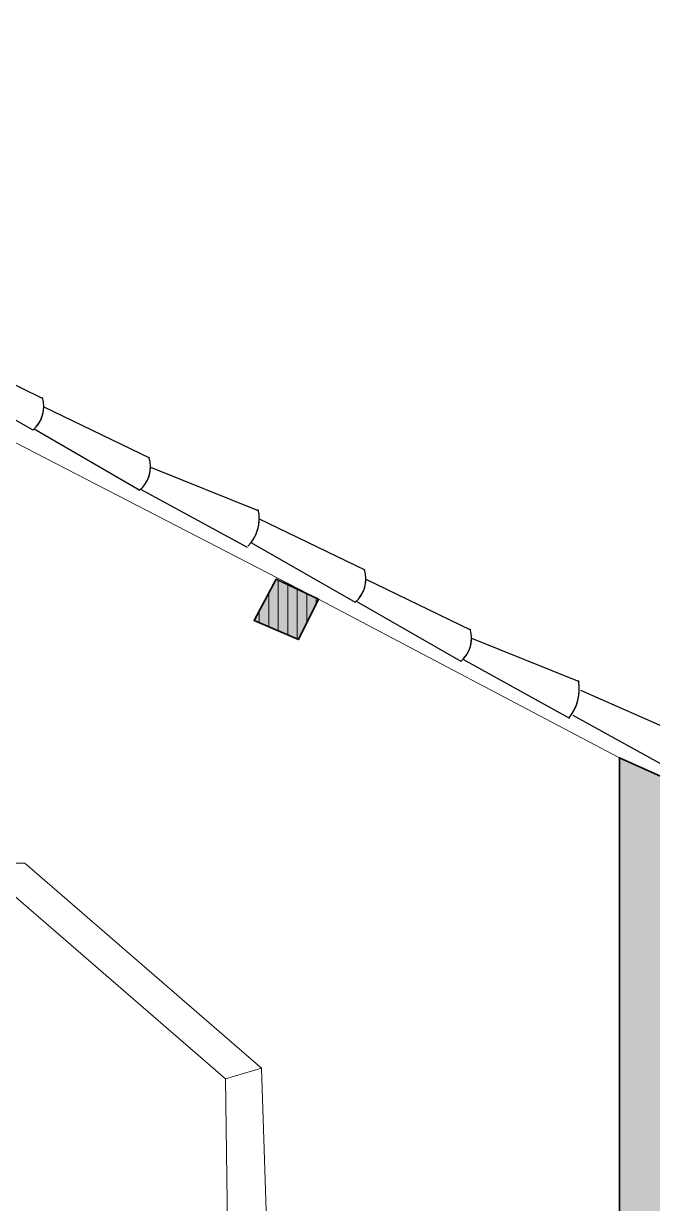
# Model space of a CAD drawing. Header units: millimetres. Extents: x 547603 to 562803, y -796635 to -788200.
# Drawn here: x 555346 to 557238, y -791940 to -788391 of the extents above; entities that cross this region are included whole.
import ezdxf

# ---------------------------------------------------------------- set-up
doc = ezdxf.new("R2010")
doc.units = ezdxf.units.MM
for name, color, linetype, lineweight in [('A-ALV-___-___-EXI', 250, 'Continuous', 35), ('A-COB-___-___-EXI', 250, 'Continuous', 25), ('A-ESC-___-___-EXI', 250, 'Continuous', 25)]:
    doc.layers.add(name, color=color, linetype=linetype, lineweight=lineweight)

msp = doc.modelspace()

# ---------------------------------------------------------------- hatches: boundary and pattern name
at = {"layer": 'A-ALV-___-___-EXI'}
h = msp.add_hatch(color=11, dxfattribs=at)
h.paths.add_polyline_path([(557138.8, -794600.1), (557539.2, -794597), (557539.2, -790968), (557739.4, -790955.3), (557748.9, -790872.7), (557138.8, -790599.4), (557138.8, -792536.9)])
h.paths.add_polyline_path([(548333.4, -794600.1), (548771.6, -794597), (548749.7, -791937.2), (548695.7, -791937.2), (548702, -790634.4), (548063.3, -790917.2), (548063.3, -791006.2), (548193.6, -791006.2), (548193.6, -791095.1), (548301.6, -791095.1), (548314.7, -792536.9)])
at = {"layer": 'A-COB-___-___-EXI', "true_color": 0xc19a82, "transparency": 33554636}
h = msp.add_hatch(color=33, dxfattribs=at)
h.paths.add_polyline_path([(549687.1, -790303.9), (549823.7, -790240.3), (549753.8, -790103.7), (549620.4, -790173.6)])
h.paths.add_polyline_path([(556172.8, -790243.5), (556233.1, -790122.8), (556106, -790062.4), (556039.3, -790186.3)])
h.paths.add_polyline_path([(550754.8, -789738.3), (550894.6, -789658.8), (550831.1, -789534.9), (550681.7, -789608)])
h.paths.add_polyline_path([(555089.2, -789703.3), (555168.6, -789573), (555025.6, -789487.2), (554943, -789630.2)])
h.paths.add_polyline_path([(551828.9, -789172.6), (551949.6, -789093.2), (551886.1, -788982), (551755.8, -789048.7)])
h.paths.add_polyline_path([(553983.3, -789137.7), (554066, -788994.7), (553954.7, -788921.6), (553868.9, -789067.8)])
h.paths.add_polyline_path([(552937.9, -788575.2), (553030, -788508.5), (552934.7, -788390.9), (552845.7, -788467.2)])

# ---------------------------------------------------------------- linework, layer by layer
at = {"layer": 'A-ALV-___-___-EXI'}
msp.add_lwpolyline([(557138.8, -794600.1), (557539.2, -794597), (557539.2, -790968), (557739.4, -790955.3), (557748.9, -790872.7), (557138.8, -790599.4)], close=True, dxfattribs=at)
at = {"layer": 'A-COB-___-___-EXI', "color": 28, "lineweight": 25}
for p, q in [((555089.2, -789363.3), (555403.8, -789519)), ((555375.2, -789614.3), (555063.7, -789436.4)), ((555406.9, -789544.4), (555724.7, -789697)), ((555696.1, -789795.5), (555378.3, -789611.2)), ((555727.9, -789725.6), (556052, -789855.8)), ((556020.2, -789967.1), (555699.3, -789792.3)), ((556055.2, -789881.3), (556373, -790033.8)), ((556344.4, -790132.3), (556032.9, -789954.4)), ((556376.1, -790062.4), (556690.7, -790214.9)), ((556662.1, -790310.3), (556347.5, -790129.1)), ((556693.9, -790240.3), (557018, -790370.6)), ((556989.4, -790481.9), (556668.5, -790303.9)), ((557021.2, -790396.1), (557367.6, -790548.6)), ((557339, -790659.8), (556999, -790472.3))]:
    msp.add_line(p, q, dxfattribs=at)
at = {"layer": 'A-COB-___-___-EXI', "color": 253, "lineweight": 9}
for p, q in [((556112.4, -790217.6), (556112.4, -790065.6)), ((556083.8, -790205.4), (556083.8, -790103.7)), ((556141, -790229.9), (556141, -790079)), ((556169.6, -790240.3), (556169.6, -790094.2)), ((556198.2, -790189.5), (556198.2, -790106.9)), ((556226.8, -790132.3), (556226.8, -790122.8))]:
    msp.add_line(p, q, dxfattribs=at)
at = {"layer": 'A-COB-___-___-EXI', "color": 38, "lineweight": 15, "flags": 128}
msp.add_lwpolyline([(557138.8, -790599.4), (556233.1, -790122.8), (555168.6, -789573), (555023.4, -789491)], dxfattribs=at)
at = {"layer": 'A-COB-___-___-EXI'}
msp.add_lwpolyline([(556039.3, -790186.3), (556172.8, -790243.5), (556233.1, -790122.8), (556106, -790062.4), (556039.3, -790186.3)], dxfattribs=at)
at = {"layer": 'A-COB-___-___-EXI', "color": 23, "lineweight": 35, "flags": 128}
msp.add_lwpolyline([(556172.8, -790243.5), (556039.3, -790186.3), (556106, -790062.4), (556233.1, -790122.8)], close=True, dxfattribs=at)
at = {"layer": 'A-COB-___-___-EXI', "color": 253, "lineweight": 9}
msp.add_lwpolyline([(556055.2, -790192.7), (556055.2, -790156.8), (556055.2, -790154.5)], dxfattribs=at)
at = {"layer": 'A-COB-___-___-EXI', "color": 28, "lineweight": 25}
for points in [[(555374.4, -789613.8), (555402.4, -789589.7), (555413.6, -789551.4), (555403, -789516.1)], [(555377.3, -789611.3), (555396.1, -789593.6), (555406.9, -789568.8), (555406.9, -789542.8)], [(555695.3, -789794.9), (555723.4, -789770.8), (555734.5, -789732.6), (555723.9, -789697.2)], [(555698.2, -789792.4), (555717, -789774.7), (555727.9, -789749.9), (555727.9, -789724)], [(556020.8, -789963.5), (556049.4, -789934.4), (556061.3, -789892.7), (556052.3, -789853)], [(556031.4, -789951), (556047, -789930.4), (556055.2, -789905.4), (556055.2, -789879.7)], [(556343.6, -790131.8), (556371.6, -790107.6), (556382.8, -790069.4), (556372.2, -790034)], [(556346.5, -790129.3), (556365.3, -790111.5), (556376.1, -790086.8), (556376.1, -790060.8)], [(556661.3, -790309.7), (556689.4, -790285.6), (556700.5, -790247.3), (556689.9, -790212)], [(556668.5, -790302.9), (556684.9, -790285.5), (556693.9, -790262.6), (556693.9, -790238.8)], [(556987.3, -790479.2), (557012.5, -790447.6), (557022.8, -790406.8), (557015.9, -790367.1)], [(556995.5, -790467.9), (557010.1, -790445.3), (557017.8, -790419), (557018, -790392.1)]]:
    msp.add_open_spline(points, degree=3, dxfattribs=at)
at = {"layer": 'A-ESC-___-___-EXI', "color": 18, "lineweight": 9}
msp.add_line((555953.5, -791565.4), (556061.5, -791533.7), dxfattribs=at)
at = {"layer": 'A-ESC-___-___-EXI', "color": 18, "lineweight": 9, "flags": 128}
msp.add_lwpolyline([(548749.7, -791937.2), (555286.2, -791937.2), (555286.2, -791743.4), (555286.2, -790917.2), (555349.7, -790917.2), (556061.5, -791533.7), (556099.7, -792696.7), (556093.3, -793319.5), (555978.9, -793418), (555953.5, -791565.4), (555286.2, -790987.1)], dxfattribs=at)

doc.saveas('drawing.dxf')
